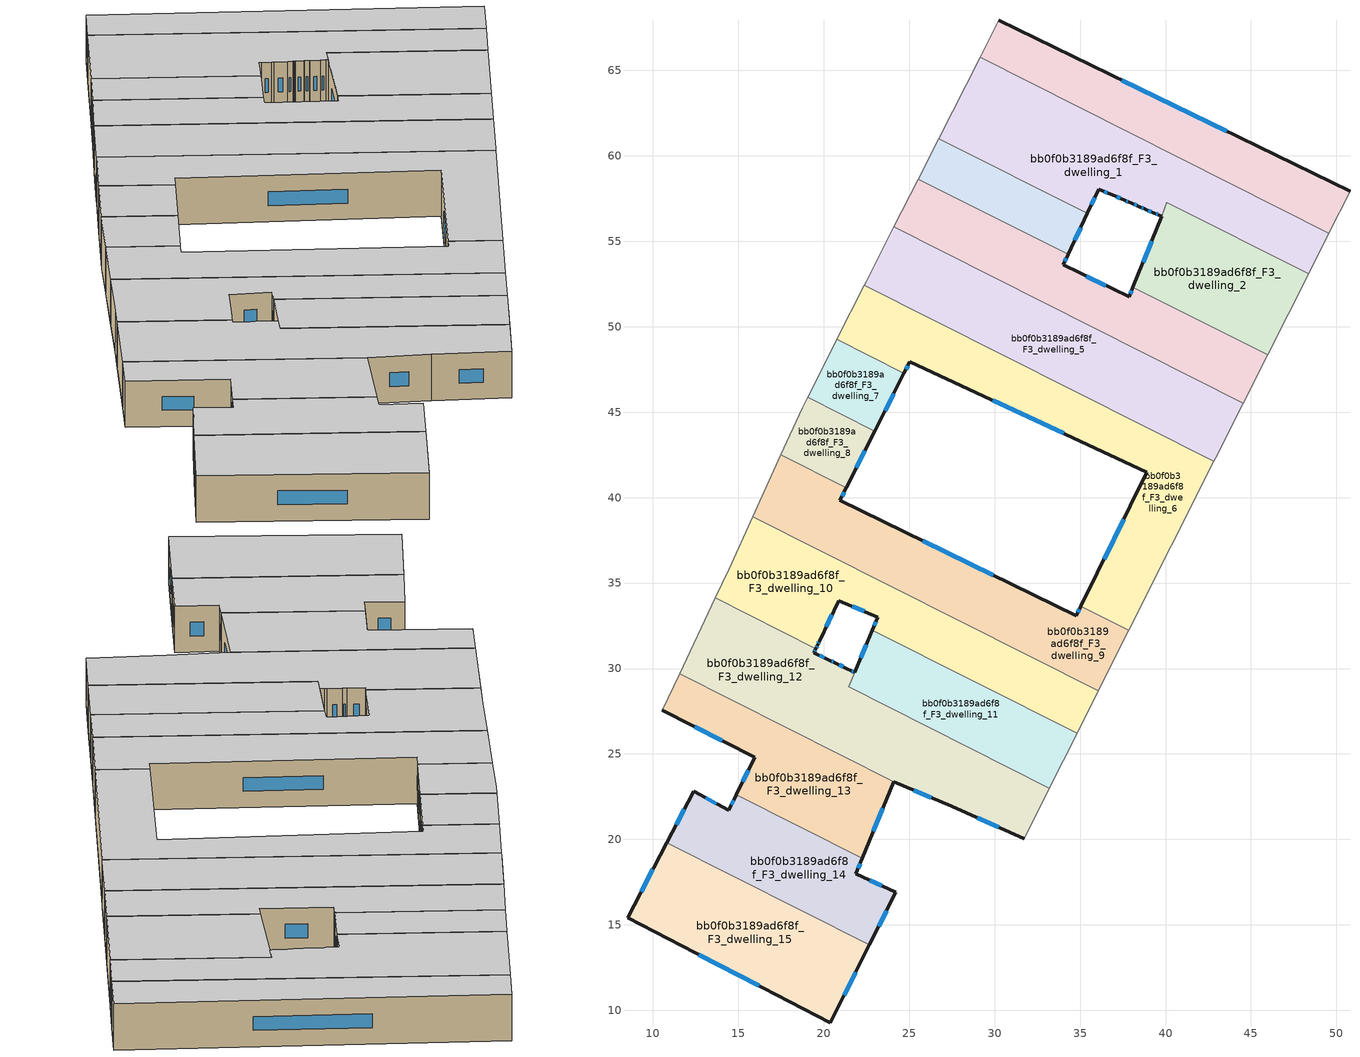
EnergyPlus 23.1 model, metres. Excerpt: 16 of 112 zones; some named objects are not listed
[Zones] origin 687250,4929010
bb0f0b3189ad6f8f_F3_dwelling_0
 floor to bb0f0b3189ad6f8f_F2_dwelling_0 (EU_floor_Construction): 50.79,57.92 49.56,55.48 29.14,65.77 30.23,67.92 z9
 wall outside (EU_wall_Construction): 50.79,57.92 30.23,67.92 z9:12
 wall to bb0f0b3189ad6f8f_F3_dwelling_1 (EU_wall_Construction): 29.14,65.77 49.56,55.48 z9:12
 wall adiabatic (EU_wall_Construction): 30.23,67.92 29.14,65.77 / 49.56,55.48 50.79,57.92 z9:12
 window (EU_Window_Construction): 43.59,61.43 37.44,64.42 z10.05:10.95
 ceiling to bb0f0b3189ad6f8f_F4_dwelling_0 (EU_floor_Construction): 49.56,55.48 50.79,57.92 30.23,67.92 29.14,65.77 z12
bb0f0b3189ad6f8f_F3_dwelling_1
 floor to bb0f0b3189ad6f8f_F2_dwelling_1 (EU_floor_Construction): 49.56,55.48 48.37,53.1 40.08,57.27 39.76,56.47 39.63,56.53 39.35,56.65 38.81,56.88 38.8,56.89 38.77,56.9 38.52,57.01 38.47,57.03 38.01,57.23 37.97,57.24 37.96,57.25 37.89,57.28 37.61,57.4 36.87,57.72 36.78,57.75 36.23,57.99 36.09,58.05 35.43,56.64 26.73,61.01 29.14,65.77 z9
 wall outside (EU_wall_Construction): 35.43,56.64 36.09,58.05 36.23,57.99 36.78,57.75 36.87,57.72 37.61,57.4 37.89,57.28 37.96,57.25 37.97,57.24 38.01,57.23 38.47,57.03 38.52,57.01 38.77,56.9 38.8,56.89 38.81,56.88 39.35,56.65 39.63,56.53 39.76,56.47 z9:12
 wall to bb0f0b3189ad6f8f_F3_dwelling_3 (EU_wall_Construction): 26.73,61.01 35.43,56.64 z9:12
 wall adiabatic (EU_wall_Construction): 29.14,65.77 26.73,61.01 / 48.37,53.1 49.56,55.48 z9:12
 wall to bb0f0b3189ad6f8f_F3_dwelling_2 (EU_wall_Construction): 40.09,57.27 48.37,53.1 / 39.76,56.47 40.08,57.27 z9:12
 window (EU_Window_Construction): 38.61,56.97 38.68,56.94 / 38.17,57.16 38.31,57.1 / 37.71,57.36 37.79,57.32 / 37.13,57.61 37.35,57.51 / 36.43,57.91 36.59,57.84 / 35.66,57.13 35.86,57.56 / 39.45,56.61 39.53,56.57 / 39,56.8 39.16,56.73 z10.05:10.95
 ceiling to bb0f0b3189ad6f8f_F4_dwelling_1 (EU_floor_Construction): 48.37,53.1 49.56,55.48 29.14,65.77 26.73,61.01 35.43,56.64 36.09,58.05 36.23,57.99 36.78,57.75 36.87,57.72 37.61,57.4 37.89,57.28 37.96,57.25 37.97,57.24 38.01,57.23 38.47,57.03 38.52,57.01 38.77,56.9 38.8,56.89 38.81,56.88 39.35,56.65 39.63,56.53 39.76,56.47 40.08,57.27 z12
bb0f0b3189ad6f8f_F3_dwelling_10
 floor to bb0f0b3189ad6f8f_F2_dwelling_10 (EU_floor_Construction): 36.07,28.69 34.82,26.21 22.84,32.24 23.16,33.01 20.87,33.97 19.75,31.62 19.65,31.39 19.54,31.16 13.66,34.13 14.46,35.83 15.85,38.88 z9
 wall outside (EU_wall_Construction): 19.54,31.16 19.65,31.39 19.75,31.62 20.87,33.97 23.16,33.01 22.84,32.24 z9:12
 wall adiabatic (EU_wall_Construction): 15.85,38.88 14.46,35.83 13.66,34.13 / 34.82,26.21 36.07,28.69 z9:12
 wall to bb0f0b3189ad6f8f_F3_dwelling_9 (EU_wall_Construction): 36.07,28.69 15.85,38.88 z9:12
 wall to bb0f0b3189ad6f8f_F3_dwelling_11 (EU_wall_Construction): 22.84,32.24 34.82,26.21 z9:12
 wall to bb0f0b3189ad6f8f_F3_dwelling_12 (EU_wall_Construction): 13.66,34.13 19.54,31.16 z9:12
 window (EU_Window_Construction): 23.05,32.74 22.95,32.51 / 21.68,33.64 22.36,33.35 / 20.15,32.44 20.48,33.15 / 19.68,31.47 19.72,31.54 / 19.58,31.24 19.61,31.31 z10.05:10.95
 ceiling to bb0f0b3189ad6f8f_F4_dwelling_10 (EU_floor_Construction): 34.82,26.21 36.07,28.69 15.85,38.88 14.46,35.83 13.66,34.13 19.54,31.16 19.65,31.39 19.75,31.62 20.87,33.97 23.16,33.01 22.84,32.24 z12
bb0f0b3189ad6f8f_F3_dwelling_11
 floor to bb0f0b3189ad6f8f_F2_dwelling_11 (EU_floor_Construction): 34.82,26.21 33.21,23 21.45,28.93 22.84,32.24 z9
 wall outside (EU_wall_Construction): 22.84,32.24 21.81,29.78 z9:12
 wall adiabatic (EU_wall_Construction): 33.21,23 34.82,26.21 z9:12
 wall to bb0f0b3189ad6f8f_F3_dwelling_12 (EU_wall_Construction): 21.8,29.77 21.45,28.93 33.21,23 z9:12
 window (EU_Window_Construction): 22.48,31.38 22.17,30.64 z10.05:10.95
 ceiling to bb0f0b3189ad6f8f_F4_dwelling_11 (EU_floor_Construction): 33.21,23 34.82,26.21 22.84,32.24 21.45,28.93 z12
bb0f0b3189ad6f8f_F3_dwelling_12
 floor to bb0f0b3189ad6f8f_F2_dwelling_12 (EU_floor_Construction): 33.21,23 31.72,20.05 27.49,21.94 24.08,23.38 11.57,29.69 13.66,34.13 19.54,31.16 19.42,30.92 20.37,30.47 20.64,30.34 21.4,29.97 21.55,29.89 21.8,29.77 21.45,28.93 z9
 wall outside (EU_wall_Construction): 24.08,23.38 27.49,21.94 31.72,20.05 / 21.8,29.77 21.55,29.89 21.4,29.97 20.64,30.34 20.37,30.47 19.42,30.92 19.54,31.16 z9:12
 wall adiabatic (EU_wall_Construction): 31.72,20.05 33.21,23 / 13.66,34.13 11.57,29.69 z9:12
 wall to bb0f0b3189ad6f8f_F3_dwelling_13 (EU_wall_Construction): 11.57,29.69 24.08,23.38 z9:12
 window (EU_Window_Construction): 28.98,21.28 30.24,20.71 / 25.28,22.88 26.3,22.45 / 19.46,31.01 19.5,31.08 / 20.04,30.63 19.76,30.76 / 20.54,30.38 20.46,30.42 / 21.13,30.1 20.91,30.21 / 21.72,29.82 21.64,29.85 z10.05:10.95
 ceiling to bb0f0b3189ad6f8f_F4_dwelling_12 (EU_floor_Construction): 31.72,20.05 33.21,23 21.45,28.93 21.8,29.77 21.55,29.89 21.4,29.97 20.64,30.34 20.37,30.47 19.42,30.92 19.54,31.16 13.66,34.13 11.57,29.69 24.08,23.38 27.49,21.94 z12
bb0f0b3189ad6f8f_F3_dwelling_13
 floor to bb0f0b3189ad6f8f_F2_dwelling_13 (EU_floor_Construction): 24.08,23.38 22.25,18.9 14.89,22.61 15.96,24.81 10.55,27.54 11.57,29.69 z9
 wall outside (EU_wall_Construction): 10.55,27.54 15.96,24.81 14.89,22.61 / 22.25,18.9 24.08,23.38 z9:12
 wall adiabatic (EU_wall_Construction): 11.57,29.69 10.55,27.54 z9:12
 wall to bb0f0b3189ad6f8f_F3_dwelling_14 (EU_wall_Construction): 14.89,22.61 22.25,18.9 z9:12
 window (EU_Window_Construction): 12.45,26.59 14.07,25.77 / 22.89,20.47 23.44,21.81 / 15.59,24.04 15.26,23.38 z10.05:10.95
 ceiling to bb0f0b3189ad6f8f_F4_dwelling_13 (EU_floor_Construction): 22.25,18.9 24.08,23.38 11.57,29.69 10.55,27.54 15.96,24.81 14.89,22.61 z12
bb0f0b3189ad6f8f_F3_dwelling_14
 floor to bb0f0b3189ad6f8f_F2_dwelling_14 (EU_floor_Construction): 22.25,18.9 21.88,18 24.21,16.91 22.67,13.83 10.81,19.8 12.38,22.82 14.43,21.69 14.89,22.61 z9
 wall outside (EU_wall_Construction): 14.89,22.61 14.43,21.69 12.38,22.82 10.81,19.8 / 22.67,13.83 24.21,16.91 21.88,18 22.25,18.9 z9:12
 wall to bb0f0b3189ad6f8f_F3_dwelling_15 (EU_wall_Construction): 10.81,19.8 22.67,13.83 z9:12
 window (EU_Window_Construction): 11.83,21.76 11.36,20.86 / 13.72,22.09 13.1,22.43 / 14.73,22.29 14.59,22.02 / 22.01,18.32 22.12,18.59 / 23.4,17.3 22.7,17.62 / 23.21,14.91 23.67,15.83 z10.05:10.95
 ceiling to bb0f0b3189ad6f8f_F4_dwelling_14 (EU_floor_Construction): 22.67,13.83 24.21,16.91 21.88,18 22.25,18.9 14.89,22.61 14.43,21.69 12.38,22.82 10.81,19.8 z12
bb0f0b3189ad6f8f_F3_dwelling_15
 floor to bb0f0b3189ad6f8f_F2_dwelling_15 (EU_floor_Construction): 22.67,13.83 20.38,9.28 8.51,15.4 10.81,19.8 z9
 wall outside (EU_wall_Construction): 10.81,19.8 8.51,15.4 20.38,9.28 22.67,13.83 z9:12
 window (EU_Window_Construction): 21.18,10.88 21.87,12.23 / 12.68,13.26 16.22,11.43 / 10,18.26 9.32,16.95 z10.05:10.95
 ceiling to bb0f0b3189ad6f8f_F4_dwelling_15 (EU_floor_Construction): 20.38,9.28 22.67,13.83 10.81,19.8 8.51,15.4 z12
bb0f0b3189ad6f8f_F3_dwelling_2
 floor to bb0f0b3189ad6f8f_F2_dwelling_2 (EU_floor_Construction): 48.37,53.1 45.97,48.35 38.09,52.32 40.09,57.27 z9
 wall outside (EU_wall_Construction): 39.77,56.47 38.09,52.32 z9:12
 wall to bb0f0b3189ad6f8f_F3_dwelling_4 (EU_wall_Construction): 38.09,52.32 45.97,48.35 z9:12
 wall adiabatic (EU_wall_Construction): 45.97,48.35 48.37,53.1 z9:12
 window (EU_Window_Construction): 39.18,55.01 38.68,53.77 z10.05:10.95
 ceiling to bb0f0b3189ad6f8f_F4_dwelling_2 (EU_floor_Construction): 45.97,48.35 48.37,53.1 40.09,57.27 38.09,52.32 z12
bb0f0b3189ad6f8f_F3_dwelling_3
 floor to bb0f0b3189ad6f8f_F2_dwelling_3 (EU_floor_Construction): 35.43,56.64 34.29,54.23 25.53,58.64 26.73,61.01 z9
 wall outside (EU_wall_Construction): 34.29,54.23 35.43,56.64 z9:12
 wall to bb0f0b3189ad6f8f_F3_dwelling_4 (EU_wall_Construction): 25.53,58.64 34.29,54.23 z9:12
 wall adiabatic (EU_wall_Construction): 26.73,61.01 25.53,58.64 z9:12
 window (EU_Window_Construction): 34.69,55.07 35.03,55.79 z10.05:10.95
 ceiling to bb0f0b3189ad6f8f_F4_dwelling_3 (EU_floor_Construction): 34.29,54.23 35.43,56.64 26.73,61.01 25.53,58.64 z12
bb0f0b3189ad6f8f_F3_dwelling_4
 floor to bb0f0b3189ad6f8f_F2_dwelling_4 (EU_floor_Construction): 38.09,52.32 45.97,48.35 44.56,45.54 24.1,55.84 25.53,58.64 34.29,54.23 34,53.62 37.86,51.74 z9
 wall outside (EU_wall_Construction): 38.09,52.32 37.86,51.74 34,53.62 34.29,54.23 z9:12
 wall adiabatic (EU_wall_Construction): 44.56,45.54 45.97,48.35 / 25.53,58.64 24.1,55.84 z9:12
 wall to bb0f0b3189ad6f8f_F3_dwelling_5 (EU_wall_Construction): 24.1,55.84 44.56,45.54 z9:12
 window (EU_Window_Construction): 36.51,52.4 35.36,52.96 / 38.01,52.11 37.94,51.94 / 34.1,53.84 34.19,54.02 z10.05:10.95
 ceiling to bb0f0b3189ad6f8f_F4_dwelling_4 (EU_floor_Construction): 44.56,45.54 45.97,48.35 38.09,52.32 37.86,51.74 34,53.62 34.29,54.23 25.53,58.64 24.1,55.84 z12
bb0f0b3189ad6f8f_F3_dwelling_5
 floor to bb0f0b3189ad6f8f_F2_dwelling_5 (EU_floor_Construction): 44.56,45.54 42.95,42.34 42.83,42.12 22.37,52.42 22.48,52.65 24.07,55.78 24.1,55.84 z9
 wall adiabatic (EU_wall_Construction): 24.1,55.84 24.07,55.78 22.48,52.65 22.37,52.42 / 42.83,42.12 42.95,42.34 44.56,45.54 z9:12
 wall to bb0f0b3189ad6f8f_F3_dwelling_6 (EU_wall_Construction): 22.37,52.42 42.83,42.12 z9:12
 ceiling to bb0f0b3189ad6f8f_F4_dwelling_5 (EU_floor_Construction): 42.95,42.34 44.56,45.54 24.1,55.84 24.07,55.78 22.48,52.65 22.37,52.42 42.83,42.12 z12
bb0f0b3189ad6f8f_F3_dwelling_6
 floor to bb0f0b3189ad6f8f_F2_dwelling_6 (EU_floor_Construction): 42.83,42.12 37.86,32.24 35.05,33.66 38.9,41.49 25.03,47.95 24.69,47.28 20.77,49.26 22.37,52.42 z9
 wall outside (EU_wall_Construction): 24.69,47.28 25.03,47.95 38.9,41.49 35.05,33.66 z9:12
 wall to bb0f0b3189ad6f8f_F3_dwelling_7 (EU_wall_Construction): 20.77,49.26 24.69,47.28 z9:12
 wall adiabatic (EU_wall_Construction): 22.37,52.42 20.77,49.26 / 37.86,32.24 42.83,42.12 z9:12
 wall to bb0f0b3189ad6f8f_F3_dwelling_9 (EU_wall_Construction): 35.05,33.66 37.86,32.24 z9:12
 window (EU_Window_Construction): 37.55,38.74 36.4,36.4 / 29.9,45.69 34.04,43.76 / 24.81,47.51 24.91,47.72 z10.05:10.95
 ceiling to bb0f0b3189ad6f8f_F4_dwelling_6 (EU_floor_Construction): 37.86,32.24 42.83,42.12 22.37,52.42 20.77,49.26 24.69,47.28 25.03,47.95 38.9,41.49 35.05,33.66 z12
bb0f0b3189ad6f8f_F3_dwelling_7
 floor to bb0f0b3189ad6f8f_F2_dwelling_7 (EU_floor_Construction): 24.69,47.28 22.99,43.89 19.06,45.87 20.45,48.64 20.77,49.26 z9
 wall outside (EU_wall_Construction): 22.99,43.89 24.69,47.28 z9:12
 wall to bb0f0b3189ad6f8f_F3_dwelling_8 (EU_wall_Construction): 19.06,45.87 22.99,43.89 z9:12
 wall adiabatic (EU_wall_Construction): 20.77,49.26 20.45,48.64 19.06,45.87 z9:12
 window (EU_Window_Construction): 23.59,45.08 24.1,46.09 z10.05:10.95
 ceiling to bb0f0b3189ad6f8f_F4_dwelling_7 (EU_floor_Construction): 22.99,43.89 24.69,47.28 20.77,49.26 20.45,48.64 19.06,45.87 z12
bb0f0b3189ad6f8f_F3_dwelling_8
 floor to bb0f0b3189ad6f8f_F2_dwelling_8 (EU_floor_Construction): 22.99,43.89 21.32,40.57 17.49,42.5 18.73,45.22 19.06,45.87 z9
 wall outside (EU_wall_Construction): 21.32,40.57 22.99,43.89 z9:12
 wall to bb0f0b3189ad6f8f_F3_dwelling_9 (EU_wall_Construction): 17.49,42.5 21.32,40.57 z9:12
 wall adiabatic (EU_wall_Construction): 19.06,45.87 18.73,45.22 17.49,42.5 z9:12
 window (EU_Window_Construction): 21.9,41.74 22.4,42.73 z10.05:10.95
 ceiling to bb0f0b3189ad6f8f_F4_dwelling_8 (EU_floor_Construction): 21.32,40.57 22.99,43.89 19.06,45.87 18.73,45.22 17.49,42.5 z12
bb0f0b3189ad6f8f_F3_dwelling_9
 floor to bb0f0b3189ad6f8f_F2_dwelling_9 (EU_floor_Construction): 35.05,33.66 37.86,32.24 36.07,28.69 15.85,38.88 17.49,42.5 21.32,40.57 20.94,39.83 34.77,33.09 z9
 wall outside (EU_wall_Construction): 35.05,33.66 34.77,33.09 20.94,39.83 21.32,40.57 z9:12
 wall adiabatic (EU_wall_Construction): 36.07,28.69 37.86,32.24 / 17.49,42.5 15.85,38.88 z9:12
 window (EU_Window_Construction): 21.07,40.09 21.19,40.31 / 29.92,35.46 25.79,37.47 / 34.95,33.46 34.87,33.29 z10.05:10.95
 ceiling to bb0f0b3189ad6f8f_F4_dwelling_9 (EU_floor_Construction): 36.07,28.69 37.86,32.24 35.05,33.66 34.77,33.09 20.94,39.83 21.32,40.57 17.49,42.5 15.85,38.88 z12
[Building]
EU S2 Campaign: North Axis=0; Terrain=City; Solar Distribution=FullExterior
[Site:Location]
Bologna: Latitude=44.5; Longitude=11.25; Time Zone=1; Elevation=37
[SizingPeriod:WeatherFileDays]
AnnualSizingPeriod: Begin Month=1; Begin Day of Month=1; End Month=12; End Day of Month=31; Day of Week for Start Day=Monday; Use Weather File Daylight Saving Period=No; Use Weather File Rain and Snow Indicators=No
[MATERIAL]
EU_InternalMass_Material: Roughness=MediumRough; Thickness=0.1; Conductivity=1; Density=1800; Specific Heat=900; Thermal Absorptance=0.9; Solar Absorptance=0.7; Visible Absorptance=0.7
[MATERIAL:NOMASS] Roughness=MediumRough; Thermal Absorptance=0.9; Solar Absorptance=0.7; Visible Absorptance=0.7
Name | Thermal Resistance
EU_wall_NoMass | 0.890213
EU_floor_NoMass | 0.79516
[WINDOWMATERIAL:SIMPLEGLAZINGSYSTEM]
EU_Window_SimpleGlazing: UFactor=4.49146; Solar Heat Gain Coefficient=0.85; Visible Transmittance=0.85
[CONSTRUCTION]
EU_wall_Construction: EU_wall_NoMass
EU_floor_Construction: EU_floor_NoMass
EU_Window_Construction: EU_Window_SimpleGlazing
EU_InternalMass_Construction: EU_InternalMass_Material
[ZONE] Type=1; Multiplier=1; Ceiling Height=autocalculate; Floor Area=autocalculate; Part of Total Floor Area=Yes
Name | Volume
bb0f0b3189ad6f8f_F3_dwelling_0 | 176.654
bb0f0b3189ad6f8f_F3_dwelling_1 | 271.849
bb0f0b3189ad6f8f_F3_dwelling_10 | 231.152
bb0f0b3189ad6f8f_F3_dwelling_11 | 143.089
bb0f0b3189ad6f8f_F3_dwelling_12 | 276.24
bb0f0b3189ad6f8f_F3_dwelling_13 | 160.329
bb0f0b3189ad6f8f_F3_dwelling_14 | 158.539
bb0f0b3189ad6f8f_F3_dwelling_15 | 200.585
bb0f0b3189ad6f8f_F3_dwelling_2 | 144.383
bb0f0b3189ad6f8f_F3_dwelling_3 | 77.9421
bb0f0b3189ad6f8f_F3_dwelling_4 | 207.989
bb0f0b3189ad6f8f_F3_dwelling_5 | 263.098
bb0f0b3189ad6f8f_F3_dwelling_6 | 270.262
bb0f0b3189ad6f8f_F3_dwelling_7 | 49.99
bb0f0b3189ad6f8f_F3_dwelling_8 | 48.5354
bb0f0b3189ad6f8f_F3_dwelling_9 | 237.343
[INTERNALMASS] Construction=EU_InternalMass_Construction
Name | Zone or ZoneList | Surface Area
bb0f0b3189ad6f8f_F3_dwelling_0_EU_InternalMass | bb0f0b3189ad6f8f_F3_dwelling_0 | 58.8848
bb0f0b3189ad6f8f_F3_dwelling_1_EU_InternalMass | bb0f0b3189ad6f8f_F3_dwelling_1 | 90.6158
bb0f0b3189ad6f8f_F3_dwelling_2_EU_InternalMass | bb0f0b3189ad6f8f_F3_dwelling_2 | 48.1414
bb0f0b3189ad6f8f_F3_dwelling_3_EU_InternalMass | bb0f0b3189ad6f8f_F3_dwelling_3 | 25.9804
bb0f0b3189ad6f8f_F3_dwelling_4_EU_InternalMass | bb0f0b3189ad6f8f_F3_dwelling_4 | 69.3304
bb0f0b3189ad6f8f_F3_dwelling_5_EU_InternalMass | bb0f0b3189ad6f8f_F3_dwelling_5 | 87.6939
bb0f0b3189ad6f8f_F3_dwelling_6_EU_InternalMass | bb0f0b3189ad6f8f_F3_dwelling_6 | 90.0911
bb0f0b3189ad6f8f_F3_dwelling_7_EU_InternalMass | bb0f0b3189ad6f8f_F3_dwelling_7 | 16.6637
bb0f0b3189ad6f8f_F3_dwelling_8_EU_InternalMass | bb0f0b3189ad6f8f_F3_dwelling_8 | 16.1785
bb0f0b3189ad6f8f_F3_dwelling_9_EU_InternalMass | bb0f0b3189ad6f8f_F3_dwelling_9 | 79.1109
bb0f0b3189ad6f8f_F3_dwelling_10_EU_InternalMass | bb0f0b3189ad6f8f_F3_dwelling_10 | 77.0522
bb0f0b3189ad6f8f_F3_dwelling_11_EU_InternalMass | bb0f0b3189ad6f8f_F3_dwelling_11 | 47.6966
bb0f0b3189ad6f8f_F3_dwelling_12_EU_InternalMass | bb0f0b3189ad6f8f_F3_dwelling_12 | 92.0785
bb0f0b3189ad6f8f_F3_dwelling_13_EU_InternalMass | bb0f0b3189ad6f8f_F3_dwelling_13 | 53.4428
bb0f0b3189ad6f8f_F3_dwelling_14_EU_InternalMass | bb0f0b3189ad6f8f_F3_dwelling_14 | 52.8464
bb0f0b3189ad6f8f_F3_dwelling_15_EU_InternalMass | bb0f0b3189ad6f8f_F3_dwelling_15 | 66.8616
[OTHEREQUIPMENT] Fuel Type=Electricity; Design Level Calculation Method=Watts/Area; Power per Zone Floor Area=1; Fraction Latent=0; Fraction Radiant=0; Fraction Lost=0; Carbon Dioxide Generation Rate=0; EndUse Subcategory=EU_Step8_InternalGains
Name | Zone or ZoneList or Space or SpaceList | Schedule
EU_Step8_InternalGain_bb0f0b3189ad6f8f_F3_dwelling_0_f000 | bb0f0b3189ad6f8f_F3_dwelling_0 | EU_Step8_GainSchedule_bb0f0b3189ad6f8f_F3_dwelling_0_f000
EU_Step8_InternalGain_bb0f0b3189ad6f8f_F3_dwelling_1_f000 | bb0f0b3189ad6f8f_F3_dwelling_1 | EU_Step8_GainSchedule_bb0f0b3189ad6f8f_F3_dwelling_1_f000
EU_Step8_InternalGain_bb0f0b3189ad6f8f_F3_dwelling_2_f000 | bb0f0b3189ad6f8f_F3_dwelling_2 | EU_Step8_GainSchedule_bb0f0b3189ad6f8f_F3_dwelling_2_f000
EU_Step8_InternalGain_bb0f0b3189ad6f8f_F3_dwelling_3_f000 | bb0f0b3189ad6f8f_F3_dwelling_3 | EU_Step8_GainSchedule_bb0f0b3189ad6f8f_F3_dwelling_3_f000
EU_Step8_InternalGain_bb0f0b3189ad6f8f_F3_dwelling_4_f000 | bb0f0b3189ad6f8f_F3_dwelling_4 | EU_Step8_GainSchedule_bb0f0b3189ad6f8f_F3_dwelling_4_f000
EU_Step8_InternalGain_bb0f0b3189ad6f8f_F3_dwelling_5_f000 | bb0f0b3189ad6f8f_F3_dwelling_5 | EU_Step8_GainSchedule_bb0f0b3189ad6f8f_F3_dwelling_5_f000
EU_Step8_InternalGain_bb0f0b3189ad6f8f_F3_dwelling_6_f000 | bb0f0b3189ad6f8f_F3_dwelling_6 | EU_Step8_GainSchedule_bb0f0b3189ad6f8f_F3_dwelling_6_f000
EU_Step8_InternalGain_bb0f0b3189ad6f8f_F3_dwelling_7_f000 | bb0f0b3189ad6f8f_F3_dwelling_7 | EU_Step8_GainSchedule_bb0f0b3189ad6f8f_F3_dwelling_7_f000
EU_Step8_InternalGain_bb0f0b3189ad6f8f_F3_dwelling_8_f000 | bb0f0b3189ad6f8f_F3_dwelling_8 | EU_Step8_GainSchedule_bb0f0b3189ad6f8f_F3_dwelling_8_f000
EU_Step8_InternalGain_bb0f0b3189ad6f8f_F3_dwelling_9_f000 | bb0f0b3189ad6f8f_F3_dwelling_9 | EU_Step8_GainSchedule_bb0f0b3189ad6f8f_F3_dwelling_9_f000
EU_Step8_InternalGain_bb0f0b3189ad6f8f_F3_dwelling_10_f000 | bb0f0b3189ad6f8f_F3_dwelling_10 | EU_Step8_GainSchedule_bb0f0b3189ad6f8f_F3_dwelling_10_f000
EU_Step8_InternalGain_bb0f0b3189ad6f8f_F3_dwelling_11_f000 | bb0f0b3189ad6f8f_F3_dwelling_11 | EU_Step8_GainSchedule_bb0f0b3189ad6f8f_F3_dwelling_11_f000
EU_Step8_InternalGain_bb0f0b3189ad6f8f_F3_dwelling_12_f000 | bb0f0b3189ad6f8f_F3_dwelling_12 | EU_Step8_GainSchedule_bb0f0b3189ad6f8f_F3_dwelling_12_f000
EU_Step8_InternalGain_bb0f0b3189ad6f8f_F3_dwelling_13_f000 | bb0f0b3189ad6f8f_F3_dwelling_13 | EU_Step8_GainSchedule_bb0f0b3189ad6f8f_F3_dwelling_13_f000
EU_Step8_InternalGain_bb0f0b3189ad6f8f_F3_dwelling_14_f000 | bb0f0b3189ad6f8f_F3_dwelling_14 | EU_Step8_GainSchedule_bb0f0b3189ad6f8f_F3_dwelling_14_f000
EU_Step8_InternalGain_bb0f0b3189ad6f8f_F3_dwelling_15_f000 | bb0f0b3189ad6f8f_F3_dwelling_15 | EU_Step8_GainSchedule_bb0f0b3189ad6f8f_F3_dwelling_15_f000
[ZONEVENTILATION:DESIGNFLOWRATE] Schedule=EU_AlwaysOn; Design Flow Rate Calculation Method=AirChanges/Hour; Air Changes per Hour=0.718634; Ventilation Type=Natural; Fan Pressure Rise=0; Fan Total Efficiency=1; Constant Term Coefficient=1; Temperature Term Coefficient=0; Velocity Term Coefficient=0; Velocity Squared Term Coefficient=0; Minimum Indoor Temperature=-100; Maximum Indoor Temperature=100; Delta Temperature=-100; Minimum Outdoor Temperature=-100; Maximum Outdoor Temperature=100; Maximum Wind Speed=40
Name | Zone or ZoneList or Space or SpaceList
EU_ConstantAir_bb0f0b3189ad6f8f_F3_dwelling_0 | bb0f0b3189ad6f8f_F3_dwelling_0
EU_ConstantAir_bb0f0b3189ad6f8f_F3_dwelling_1 | bb0f0b3189ad6f8f_F3_dwelling_1
EU_ConstantAir_bb0f0b3189ad6f8f_F3_dwelling_2 | bb0f0b3189ad6f8f_F3_dwelling_2
EU_ConstantAir_bb0f0b3189ad6f8f_F3_dwelling_3 | bb0f0b3189ad6f8f_F3_dwelling_3
EU_ConstantAir_bb0f0b3189ad6f8f_F3_dwelling_4 | bb0f0b3189ad6f8f_F3_dwelling_4
EU_ConstantAir_bb0f0b3189ad6f8f_F3_dwelling_5 | bb0f0b3189ad6f8f_F3_dwelling_5
EU_ConstantAir_bb0f0b3189ad6f8f_F3_dwelling_6 | bb0f0b3189ad6f8f_F3_dwelling_6
EU_ConstantAir_bb0f0b3189ad6f8f_F3_dwelling_7 | bb0f0b3189ad6f8f_F3_dwelling_7
EU_ConstantAir_bb0f0b3189ad6f8f_F3_dwelling_8 | bb0f0b3189ad6f8f_F3_dwelling_8
EU_ConstantAir_bb0f0b3189ad6f8f_F3_dwelling_9 | bb0f0b3189ad6f8f_F3_dwelling_9
EU_ConstantAir_bb0f0b3189ad6f8f_F3_dwelling_10 | bb0f0b3189ad6f8f_F3_dwelling_10
EU_ConstantAir_bb0f0b3189ad6f8f_F3_dwelling_11 | bb0f0b3189ad6f8f_F3_dwelling_11
EU_ConstantAir_bb0f0b3189ad6f8f_F3_dwelling_12 | bb0f0b3189ad6f8f_F3_dwelling_12
EU_ConstantAir_bb0f0b3189ad6f8f_F3_dwelling_13 | bb0f0b3189ad6f8f_F3_dwelling_13
EU_ConstantAir_bb0f0b3189ad6f8f_F3_dwelling_14 | bb0f0b3189ad6f8f_F3_dwelling_14
EU_ConstantAir_bb0f0b3189ad6f8f_F3_dwelling_15 | bb0f0b3189ad6f8f_F3_dwelling_15
[HVACTEMPLATE:ZONE:IDEALLOADSAIRSYSTEM] System Availability Schedule=EU_AlwaysOn; Maximum Heating Supply Air Temperature=50; Minimum Cooling Supply Air Temperature=13; Maximum Heating Supply Air Humidity Ratio=0.0156; Minimum Cooling Supply Air Humidity Ratio=0.0077; Heating Limit=NoLimit; Cooling Limit=NoLimit; Heating Availability Schedule=EU_AlwaysOn; Cooling Availability Schedule=EU_CoolingOff; Dehumidification Control Type=ConstantSensibleHeatRatio; Cooling Sensible Heat Ratio=0.7; Dehumidification Setpoint=60; Humidification Control Type=None; Humidification Setpoint=30; Outdoor Air Method=None; Outdoor Air Flow Rate per Person=0.00944; Outdoor Air Flow Rate per Zone Floor Area=0; Outdoor Air Flow Rate per Zone=0; Demand Controlled Ventilation Type=None; Outdoor Air Economizer Type=NoEconomizer; Heat Recovery Type=None; Sensible Heat Recovery Effectiveness=0.7; Latent Heat Recovery Effectiveness=0.65
Name | Template Thermostat
bb0f0b3189ad6f8f_F3_dwelling_0 | EU_HeatOnly_bb0f0b3189ad6f8f_F3_dwelling_0
bb0f0b3189ad6f8f_F3_dwelling_1 | EU_HeatOnly_bb0f0b3189ad6f8f_F3_dwelling_1
bb0f0b3189ad6f8f_F3_dwelling_2 | EU_HeatOnly_bb0f0b3189ad6f8f_F3_dwelling_2
bb0f0b3189ad6f8f_F3_dwelling_3 | EU_HeatOnly_bb0f0b3189ad6f8f_F3_dwelling_3
bb0f0b3189ad6f8f_F3_dwelling_4 | EU_HeatOnly_bb0f0b3189ad6f8f_F3_dwelling_4
bb0f0b3189ad6f8f_F3_dwelling_5 | EU_HeatOnly_bb0f0b3189ad6f8f_F3_dwelling_5
bb0f0b3189ad6f8f_F3_dwelling_6 | EU_HeatOnly_bb0f0b3189ad6f8f_F3_dwelling_6
bb0f0b3189ad6f8f_F3_dwelling_7 | EU_HeatOnly_bb0f0b3189ad6f8f_F3_dwelling_7
bb0f0b3189ad6f8f_F3_dwelling_8 | EU_HeatOnly_bb0f0b3189ad6f8f_F3_dwelling_8
bb0f0b3189ad6f8f_F3_dwelling_9 | EU_HeatOnly_bb0f0b3189ad6f8f_F3_dwelling_9
bb0f0b3189ad6f8f_F3_dwelling_10 | EU_HeatOnly_bb0f0b3189ad6f8f_F3_dwelling_10
bb0f0b3189ad6f8f_F3_dwelling_11 | EU_HeatOnly_bb0f0b3189ad6f8f_F3_dwelling_11
bb0f0b3189ad6f8f_F3_dwelling_12 | EU_HeatOnly_bb0f0b3189ad6f8f_F3_dwelling_12
bb0f0b3189ad6f8f_F3_dwelling_13 | EU_HeatOnly_bb0f0b3189ad6f8f_F3_dwelling_13
bb0f0b3189ad6f8f_F3_dwelling_14 | EU_HeatOnly_bb0f0b3189ad6f8f_F3_dwelling_14
bb0f0b3189ad6f8f_F3_dwelling_15 | EU_HeatOnly_bb0f0b3189ad6f8f_F3_dwelling_15
[SIZING:ZONE] Zone Cooling Design Supply Air Temperature Input Method=SupplyAirTemperature; Zone Cooling Design Supply Air Temperature=13; Zone Heating Design Supply Air Temperature Input Method=SupplyAirTemperature; Zone Heating Design Supply Air Temperature=50; Zone Cooling Design Supply Air Humidity Ratio=0.008; Zone Heating Design Supply Air Humidity Ratio=0.008; Cooling Design Air Flow Method=DesignDay; Cooling Design Air Flow Rate=0; Cooling Minimum Air Flow per Zone Floor Area=0.000762; Cooling Minimum Air Flow=0; Cooling Minimum Air Flow Fraction=0.2; Heating Design Air Flow Method=DesignDay; Heating Design Air Flow Rate=0; Heating Maximum Air Flow per Zone Floor Area=0.002032; Heating Maximum Air Flow=0.141576; Heating Maximum Air Flow Fraction=0.3; Account for Dedicated Outdoor Air System=No; Dedicated Outdoor Air System Control Strategy=NeutralSupplyAir; Dedicated Outdoor Air Low Setpoint Temperature for Design=autosize; Dedicated Outdoor Air High Setpoint Temperature for Design=autosize; Zone Load Sizing Method=Sensible Load Only No Latent Load; Zone Latent Cooling Design Supply Air Humidity Ratio Input Method=HumidityRatioDifference; Zone Cooling Design Supply Air Humidity Ratio Difference=0.005; Zone Latent Heating Design Supply Air Humidity Ratio Input Method=HumidityRatioDifference; Zone Humidification Design Supply Air Humidity Ratio Difference=0.005
bb0f0b3189ad6f8f_F3_dwelling_0; bb0f0b3189ad6f8f_F3_dwelling_1; bb0f0b3189ad6f8f_F3_dwelling_2; bb0f0b3189ad6f8f_F3_dwelling_3; bb0f0b3189ad6f8f_F3_dwelling_4; bb0f0b3189ad6f8f_F3_dwelling_5; bb0f0b3189ad6f8f_F3_dwelling_6; bb0f0b3189ad6f8f_F3_dwelling_7; bb0f0b3189ad6f8f_F3_dwelling_8; bb0f0b3189ad6f8f_F3_dwelling_9; bb0f0b3189ad6f8f_F3_dwelling_10; bb0f0b3189ad6f8f_F3_dwelling_11; bb0f0b3189ad6f8f_F3_dwelling_12; bb0f0b3189ad6f8f_F3_dwelling_13; bb0f0b3189ad6f8f_F3_dwelling_14; bb0f0b3189ad6f8f_F3_dwelling_15
[SCHEDULE:CONSTANT]
Name | Hourly Value
EU_AlwaysOn | 1
EU_CoolingOff | 0
[SCHEDULE:FILE] Column Number=1; Rows to Skip at Top=0; Number of Hours of Data=8760; Column Separator=Comma; Interpolate to Timestep=No; Minutes per Item=60; Adjust Schedule for Daylight Savings=Yes
Name | File
EU_Step8_GainSchedule_bb0f0b3189ad6f8f_F3_dwelling_0_f000 | ../../schedules/bb0f0b3189ad6f8f/bb0f0b3189ad6f8f_F3_dwelling_0_f000_gain.csv
EU_Step8_GainSchedule_bb0f0b3189ad6f8f_F3_dwelling_1_f000 | ../../schedules/bb0f0b3189ad6f8f/bb0f0b3189ad6f8f_F3_dwelling_1_f000_gain.csv
EU_Step8_GainSchedule_bb0f0b3189ad6f8f_F3_dwelling_2_f000 | ../../schedules/bb0f0b3189ad6f8f/bb0f0b3189ad6f8f_F3_dwelling_2_f000_gain.csv
EU_Step8_GainSchedule_bb0f0b3189ad6f8f_F3_dwelling_3_f000 | ../../schedules/bb0f0b3189ad6f8f/bb0f0b3189ad6f8f_F3_dwelling_3_f000_gain.csv
EU_Step8_GainSchedule_bb0f0b3189ad6f8f_F3_dwelling_4_f000 | ../../schedules/bb0f0b3189ad6f8f/bb0f0b3189ad6f8f_F3_dwelling_4_f000_gain.csv
EU_Step8_GainSchedule_bb0f0b3189ad6f8f_F3_dwelling_5_f000 | ../../schedules/bb0f0b3189ad6f8f/bb0f0b3189ad6f8f_F3_dwelling_5_f000_gain.csv
EU_Step8_GainSchedule_bb0f0b3189ad6f8f_F3_dwelling_6_f000 | ../../schedules/bb0f0b3189ad6f8f/bb0f0b3189ad6f8f_F3_dwelling_6_f000_gain.csv
EU_Step8_GainSchedule_bb0f0b3189ad6f8f_F3_dwelling_7_f000 | ../../schedules/bb0f0b3189ad6f8f/bb0f0b3189ad6f8f_F3_dwelling_7_f000_gain.csv
EU_Step8_GainSchedule_bb0f0b3189ad6f8f_F3_dwelling_8_f000 | ../../schedules/bb0f0b3189ad6f8f/bb0f0b3189ad6f8f_F3_dwelling_8_f000_gain.csv
EU_Step8_GainSchedule_bb0f0b3189ad6f8f_F3_dwelling_9_f000 | ../../schedules/bb0f0b3189ad6f8f/bb0f0b3189ad6f8f_F3_dwelling_9_f000_gain.csv
EU_Step8_GainSchedule_bb0f0b3189ad6f8f_F3_dwelling_10_f000 | ../../schedules/bb0f0b3189ad6f8f/bb0f0b3189ad6f8f_F3_dwelling_10_f000_gain.csv
EU_Step8_GainSchedule_bb0f0b3189ad6f8f_F3_dwelling_11_f000 | ../../schedules/bb0f0b3189ad6f8f/bb0f0b3189ad6f8f_F3_dwelling_11_f000_gain.csv
EU_Step8_GainSchedule_bb0f0b3189ad6f8f_F3_dwelling_12_f000 | ../../schedules/bb0f0b3189ad6f8f/bb0f0b3189ad6f8f_F3_dwelling_12_f000_gain.csv
EU_Step8_GainSchedule_bb0f0b3189ad6f8f_F3_dwelling_13_f000 | ../../schedules/bb0f0b3189ad6f8f/bb0f0b3189ad6f8f_F3_dwelling_13_f000_gain.csv
EU_Step8_GainSchedule_bb0f0b3189ad6f8f_F3_dwelling_14_f000 | ../../schedules/bb0f0b3189ad6f8f/bb0f0b3189ad6f8f_F3_dwelling_14_f000_gain.csv
EU_Step8_GainSchedule_bb0f0b3189ad6f8f_F3_dwelling_15_f000 | ../../schedules/bb0f0b3189ad6f8f/bb0f0b3189ad6f8f_F3_dwelling_15_f000_gain.csv
